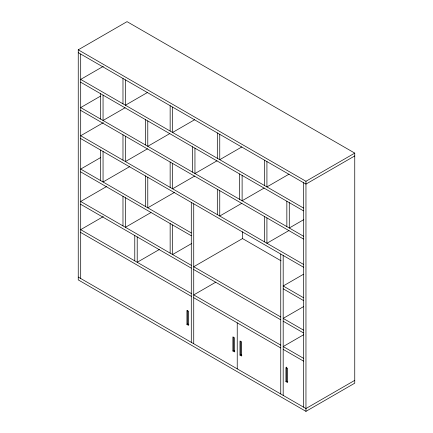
<?xml version="1.0" encoding="UTF-8"?>
<svg xmlns="http://www.w3.org/2000/svg" width="433" height="433" viewBox="0 0 433 433"><rect width="100%" height="100%" fill="white"/><g stroke="black" fill="none" stroke-linecap="round" stroke-linejoin="round"><path stroke-width="0.65" d="M78.249 49.822L127.042 21.65L354.751 153.114L354.751 383.178L305.958 411.35L78.249 279.886L78.249 49.822L305.958 181.286L354.751 153.114M103.346 66.319L80.69 79.401L303.517 208.046M100.44 96.169L80.69 107.573L303.517 236.218M147.491 92.478L125.418 105.224L125.418 79.872M125.126 107.741L103.054 120.482L103.054 95.13M103.346 122.663L80.69 135.746L303.517 264.39M100.44 157.677L80.69 169.081L191.289 232.932M169.855 133.564L147.783 146.305L147.783 120.953M194.661 119.714L172.583 132.455L172.583 107.103M147.491 148.822L125.418 161.569L125.418 136.211M129.776 166.564L103.054 181.99L103.054 151.474M106.832 186.385L80.69 201.475L191.289 265.332M103.346 216.57L80.69 229.647L191.289 293.504M217.025 160.795L194.947 173.541L194.947 148.183M241.825 146.944L219.753 159.685L219.753 134.333M194.661 176.052L172.583 188.799L172.583 163.447M174.504 192.387L147.783 207.813L147.783 177.297M150.976 212.543L125.418 227.298L125.418 197.719M264.19 188.025L242.117 200.771L242.117 175.414M288.995 174.174L266.923 186.921L266.923 161.563M159.284 249.532L137.212 262.279L137.212 236.927M241.825 203.288L219.753 216.029L219.753 190.677M191.754 243.465L172.583 254.534L172.583 224.949M354.751 155.929L305.958 184.101L78.249 52.637M303.804 219.618L289.282 228.002L289.282 202.649M288.995 230.518L266.923 243.259L266.923 217.907M215.802 282.164L193.73 294.911L280.746 345.15M186.926 324.469L188.555 325.41L188.555 311.322L186.926 310.385L186.926 324.469L187.743 323.998L188.826 324.626M303.517 274.251L283.187 285.986L303.517 297.725M303.517 306.645L283.187 318.385L303.517 330.125M232.878 350.995L234.502 351.937L234.502 337.848L232.878 336.912L232.878 350.995L233.69 350.53L234.773 351.152M239.974 355.092L241.598 356.034L241.598 341.946L239.974 341.009L239.974 355.092L240.786 354.627L241.868 355.249M303.517 334.817L283.187 346.557L303.517 358.297M285.921 381.619L287.544 382.561L287.544 368.478L285.921 367.536L285.921 381.619L286.733 381.154L287.815 381.776M354.751 380.363L305.958 408.535L78.249 277.071M80.69 82.216L303.517 210.866M80.69 110.388L303.517 239.038M80.69 138.56L303.517 267.21M281.066 260.823L242.523 238.567L193.73 266.739L280.746 316.978M80.69 171.896L191.289 235.752M283.187 288.806L303.517 300.545M80.69 204.295L191.289 268.146M193.73 269.553L280.746 319.792M283.187 321.205L303.517 332.939M80.69 232.467L191.289 296.318M193.73 297.725L280.746 347.964M283.187 349.371L303.517 361.111M305.958 181.286L305.958 411.35M303.517 182.694L303.517 407.123M286.846 201.242L286.846 226.594M286.733 367.065L286.733 381.154M283.187 255.47L283.187 395.389M280.746 254.063L280.746 393.976M264.482 160.156L264.482 185.513M264.482 216.5L264.482 241.852M242.523 231.752L242.523 238.513M240.786 341.209L240.786 354.627M239.676 174.006L239.676 199.364M237.235 322.845L237.235 368.856M233.69 337.112L233.69 350.53M217.312 132.926L217.312 158.278M217.312 189.27L217.312 214.622M193.73 203.824L193.73 343.742M192.512 146.776L192.512 172.128M191.289 202.417L191.289 342.33M187.743 310.585L187.743 323.998M170.147 105.695L170.147 131.047M170.147 162.034L170.147 187.392M170.147 223.542L170.147 253.121M145.342 119.546L145.342 144.898M145.342 175.885L145.342 206.406M134.771 235.514L134.771 260.872M122.977 78.46L122.977 103.817M122.977 134.804L122.977 160.156M122.977 196.311L122.977 225.891M100.613 93.723L100.613 119.075M100.613 150.062L100.613 180.583M80.69 54.044L80.69 278.479"/></g></svg>
